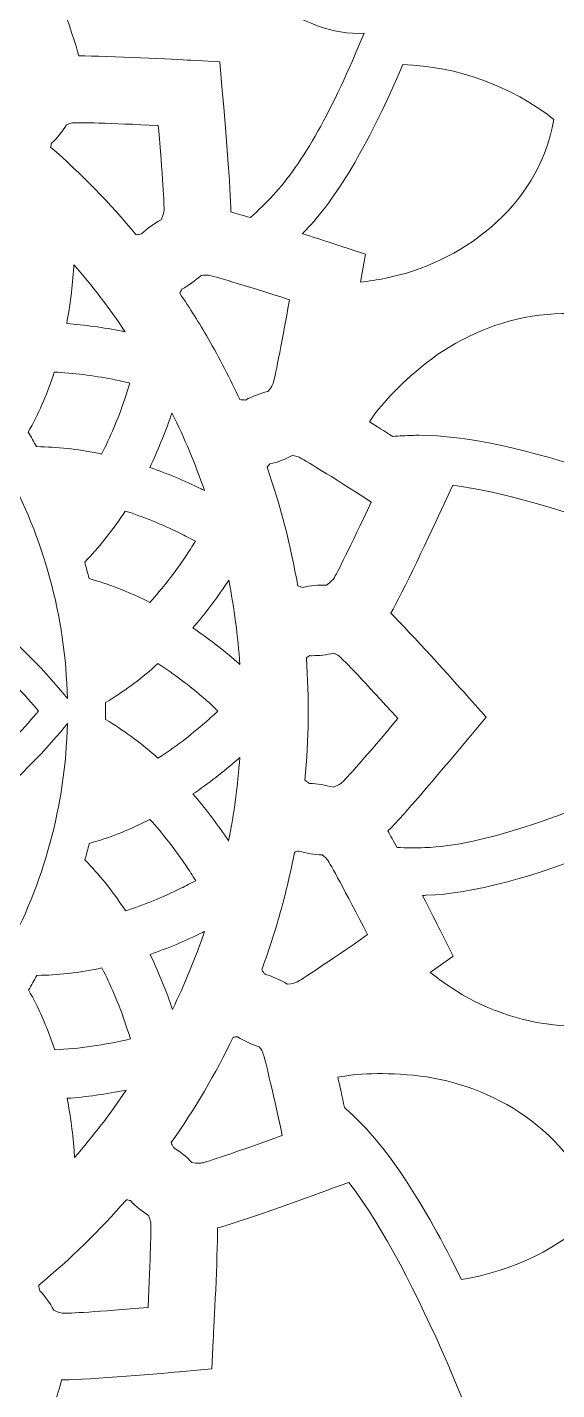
# Model space of a CAD drawing. Header units: millimetres. Extents: x -1844 to 2932, y -490 to 399.
# Drawn here: x 389.3 to 438.6, y -236.3 to -109.4 of the extents above; entities that cross this region are included whole.
import ezdxf

# ---------------------------------------------------------------- set-up
doc = ezdxf.new("R2010")
doc.units = ezdxf.units.MM
doc.header["$MEASUREMENT"] = 0
doc.layers.add('Layer 4', color=7, linetype='Continuous')

msp = doc.modelspace()

# ---------------------------------------------------------------- linework, layer by layer
at = {"layer": 'Layer 4', "lineweight": 0}
for points, knots in [([(535.907555679282, 398.6359604580667), (290.4170707824305, 398.6359604580667), (91.40759885410122, 199.6264885297375), (91.40759885410122, -45.86399636711505), (91.40759885410122, -291.3546104550476), (290.4170707824305, -490.3640393196833), (535.907555679282, -490.3640393196833), (781.398126703522, -490.3640393196833), (980.4075125044642, -291.3546104550476), (980.4075125044642, -45.86399636711505), (980.4075125044642, 199.6264885297375), (781.398126703522, 398.6359604580667), (535.907555679282, 398.6359604580667)], [0, 0, 0, 0, 1, 1, 1, 2, 2, 2, 3, 3, 3, 4, 4, 4, 4]), ([(412.2077849311271, -125.0508080063895), (411.5459820884106, -125.7548132688003), (410.8490392717446, -126.4376311939769), (410.0866396408588, -127.1281144566081), (409.3440493090132, -126.9078006003263), (408.7375402488349, -126.7352874439024), (408.2583274668367, -126.6077327835611), (408.2886443071069, -124.6430809557102), (407.7277827621082, -118.1282331383285), (407.4743959891681, -115.301532292681), (407.4743959891681, -115.301532292681), (407.2334115599749, -112.6180612918328), (407.2334115599749, -112.6180612918328), (407.2334115599749, -112.6180612918328), (404.5441700241889, -112.4733672814523), (404.5441700241889, -112.4733672814523), (403.1936925939709, -112.4005035119393), (396.8826221745417, -112.0621951352877), (394.1024301179451, -112.0739084599376), (393.6230450811726, -110.1650671789478), (391.3956185951843, -104.0187584511007), (390.4197952989873, -101.3555273862283), (390.4197952989873, -101.3555273862283), (389.7974387995769, -99.65709531200011), (389.7974387995769, -99.65709531200011), (395.4859804648215, -95.09010448197867), (405.1990826759348, -90.65910879623746), (414.0152542774634, -87.20936243208253), (414.1036209766601, -87.35276453165606), (414.1930212045023, -87.49659726816523), (414.2758757509226, -87.63750167351196), (414.7139196418721, -92.89712895084288), (410.962210658435, -95.94328237890079), (405.2478307770511, -99.93339196991715), (404.5179872985009, -100.4429215921856), (404.1142221076297, -101.3021284062069), (404.1876026414655, -102.1892404936587), (404.2609831753013, -103.0763525811106), (404.8003128735172, -103.8573557276167), (405.6037091406774, -104.240105836028), (406.7705629815316, -104.7961442473473), (407.8898745046893, -105.3521826586666), (408.972495760929, -105.8899620639141), (411.4312604087518, -107.1115929229837), (413.7539437849072, -108.2653554009939), (416.2018563819515, -109.2062109780156), (417.7425030829552, -109.7982506371558), (419.2431866763301, -110.0413021236402), (420.6816862961961, -109.9513851314751), (417.7726476684512, -117.0821298942324), (414.9326832051855, -122.1521046651003), (412.2077849311271, -125.0508080063895)], [0, 0, 0, 0, 1, 1, 1, 2, 2, 2, 3, 3, 3, 4, 4, 4, 5, 5, 5, 6, 6, 6, 7, 7, 7, 8, 8, 8, 9, 9, 9, 10, 10, 10, 11, 11, 11, 12, 12, 12, 13, 13, 13, 14, 14, 14, 15, 15, 15, 16, 16, 16, 17, 17, 17, 17]), ([(422.7223886068839, -132.7678218933492), (421.9158917537869, -132.9272436869291), (421.1202469514685, -133.0554012389804), (420.3461339959328, -133.150916511309), (420.3461339959328, -133.150916511309), (420.8007143452115, -130.5339358533261), (420.8007143452115, -130.5339358533261), (420.8007143452115, -130.5339358533261), (418.2411806544451, -129.6974666695074), (418.2411806544451, -129.6974666695074), (417.8031367634956, -129.5544952068695), (416.4958952816176, -129.1285952775055), (414.9314774217656, -128.6300899607899), (415.1068327819648, -128.4506004860083), (415.2778817728075, -128.2721445398724), (415.4444521395193, -128.0952388867048), (418.3407439139689, -125.0139454846974), (421.3131722986424, -119.8967729056815), (424.2831891164763, -112.8804914404217), (429.3857200396799, -113.0397409792274), (434.3492413600536, -114.8390282237862), (438.3725961225026, -117.9892235354987), (436.8665726311256, -126.3539153736853), (429.4858000635264, -131.4311248450722), (422.7223886068839, -132.7678218933492)], [0, 0, 0, 0, 1, 1, 1, 2, 2, 2, 3, 3, 3, 4, 4, 4, 5, 5, 5, 6, 6, 6, 7, 7, 7, 8, 8, 8, 8]), ([(402.0437197209945, -126.4565792191457), (402.0378630586696, -126.5360747974679), (401.9989334796863, -126.9032358488084), (401.764494731915, -127.3332698927547), (401.1076872776521, -127.6907846767365), (400.5018672365709, -128.1283118033632), (399.9577144046758, -128.6378414256317), (399.8726205461901, -128.6590287628659), (399.7868376686073, -128.6770293867764), (399.6984709694107, -128.69253231646), (399.611999072731, -128.7075184818208), (399.5269052142452, -128.7208682268262), (399.4431893939537, -128.7321509145404), (397.0152583507239, -125.7948625038164), (394.3403139612016, -123.0534277714288), (391.4815737275413, -120.5727006398875), (391.504311357744, -120.445662743869), (391.5327333954972, -120.3232757267554), (391.5670120955755, -120.2039892955787), (392.1011741505635, -119.6943735459231), (392.5676400792663, -119.1222293132102), (392.9584861620679, -118.4981502660572), (393.2806025899388, -118.3463076825448), (393.5343338724275, -118.3089283965299), (393.6132265590397, -118.3006601673653), (394.0399016348878, -118.2559600534442), (396.9298199826897, -118.3295989694414), (401.5128305067175, -118.5493099340132), (401.901609532228, -123.1794321388018), (402.0745533255875, -126.0172434173892), (402.0437197209945, -126.4565792191457)], [0, 0, 0, 0, 1, 1, 1, 2, 2, 2, 3, 3, 3, 4, 4, 4, 5, 5, 5, 6, 6, 6, 7, 7, 7, 8, 8, 8, 9, 9, 9, 10, 10, 10, 10]), ([(398.4248191685138, -137.7603681431861), (398.3259449280872, -137.7404727167588), (398.2282764710803, -137.7210079272671), (398.1314692879448, -137.7022321568725), (396.3877342080856, -137.3632347611239), (394.6576072553931, -137.1307769432567), (392.9750226203971, -137.0090789452402), (393.2973113030422, -135.316503533337), (393.5210702548092, -133.5480498933711), (393.6411318324702, -131.738082852808), (393.6459549661495, -131.6678029049089), (393.6502613355061, -131.5970923200742), (393.6549122144112, -131.5258649709166), (395.3638518298694, -133.4947370407369), (396.9597923134114, -135.5806562296685), (398.4248191685138, -137.7603681431861)], [0, 0, 0, 0, 1, 1, 1, 2, 2, 2, 3, 3, 3, 4, 4, 4, 5, 5, 5, 5]), ([(409.0960024340752, -144.0803096834898), (408.1957989837794, -142.1317636770325), (407.2053340317701, -140.2178408802019), (406.1476897177984, -138.3852223368233), (405.3365419857963, -136.9799678883899), (404.4511524460871, -135.5656700643077), (403.5116749072595, -134.1743682525895), (403.57110280438, -134.0442297706342), (403.63535383518, -133.9217566261336), (403.7061505474018, -133.8047956344094), (404.3538284986288, -133.4506398185257), (404.952413839191, -133.019055481611), (405.4908822635355, -132.5177940885072), (405.8414207291597, -132.4541459494172), (406.097563578488, -132.4839460253646), (406.1759395007774, -132.4963483691115), (406.6108828057903, -132.5652502788165), (409.3299244175237, -133.3686465459767), (413.7410246768376, -134.7814802044777), (412.9255705754789, -139.3128142962268), (412.3473112982797, -142.1522619951697), (412.2077849311271, -142.5556826764925), (412.1824634793105, -142.6290632103283), (412.0501718126769, -142.9752091792088), (411.7101408882828, -143.3317765619321), (410.9840870147664, -143.5071319221314), (410.2861106694548, -143.7727487840441), (409.6293032151919, -144.1236317592168), (409.5399029873496, -144.1220814662485), (409.4520530524758, -144.1173444599562), (409.3642031176019, -144.1094207403402), (409.2727358324685, -144.1013247659498), (409.1833356046263, -144.0916784985911), (409.0960024340752, -144.0803096834898)], [0, 0, 0, 0, 1, 1, 1, 2, 2, 2, 3, 3, 3, 4, 4, 4, 5, 5, 5, 6, 6, 6, 7, 7, 7, 8, 8, 8, 9, 9, 9, 10, 10, 10, 11, 11, 11, 11]), ([(447.6049352586493, -138.1667171556713), (447.3766976827516, -142.8484296653516), (445.8124520776739, -147.2928612234853), (443.0575814728938, -151.0901315947148), (435.9009123666101, -148.6460086027043), (430.1069507795169, -147.4092193234996), (425.8136727857986, -147.4092193234996), (425.592842165194, -147.4092193234996), (425.3759734043976, -147.4125782915977), (425.1632387581834, -147.4190378456325), (424.5935922196973, -147.4366939599944), (423.9981074650719, -147.4690778575558), (423.351118532942, -147.5182565956077), (422.5558182401721, -147.0104495210819), (421.8280418189131, -146.5492373629941), (421.1762297531038, -146.1406490384435), (422.1374113934884, -144.7323801314605), (423.7826167424695, -142.7994231820739), (426.5385208758951, -140.6272043512367), (431.8338048914984, -136.4522653874367), (440.3383676063862, -134.1281178457001), (447.6049352586493, -138.1667171556713)], [0, 0, 0, 0, 1, 1, 1, 2, 2, 2, 3, 3, 3, 4, 4, 4, 5, 5, 5, 6, 6, 6, 7, 7, 7, 7]), ([(391.8222936710325, -141.5233598143374), (393.5801536423812, -141.6081952906617), (395.4057097400151, -141.8330738984613), (397.258826601531, -142.1936031409927), (397.7843759178059, -142.2957502221304), (398.3224998326019, -142.4110747934991), (398.8669971740457, -142.538284944292), (398.7038719028191, -143.0793371902505), (398.5336841858477, -143.6081593472363), (398.3590178447456, -144.1186363707632), (397.7473411413395, -145.9004397557344), (397.0330005924729, -147.5905174734109), (396.2321881469265, -149.1521792568746), (394.3191266239673, -148.7499643589717), (392.4195009734006, -148.5225880569452), (390.5758581244691, -148.4756486309587), (390.5758581244691, -148.4756486309587), (390.1767438125029, -148.4653133445029), (390.1767438125029, -148.4653133445029), (389.9278356636937, -148.0219295555513), (389.6665251711374, -147.5726029768876), (389.3943626278027, -147.1209509587713), (389.3943626278027, -147.1209509587713), (389.5874602297509, -146.7651587225321), (389.5874602297509, -146.7651587225321), (390.4657873237154, -145.1442412967221), (391.2159568656285, -143.3837113763723), (391.8222936710325, -141.5233598143374)], [0, 0, 0, 0, 1, 1, 1, 2, 2, 2, 3, 3, 3, 4, 4, 4, 5, 5, 5, 6, 6, 6, 7, 7, 7, 8, 8, 8, 9, 9, 9, 9]), ([(400.7185637425932, -150.4045575931501), (401.4497852593374, -148.8903519999956), (402.1095210447628, -147.280200497577), (402.6850242455738, -145.6037309070673), (402.718613926555, -145.505115048802), (402.7525481170847, -145.4051211523426), (402.7863100528401, -145.3040937272377), (403.9450679193039, -147.6631228607625), (404.957064718096, -150.088211700217), (405.8107593793409, -152.5527468829776), (405.7125741580114, -152.5040849092484), (405.6154224653273, -152.4561119546163), (405.5191320465146, -152.4091725286298), (403.9225025438755, -151.6301503120277), (402.311748149747, -150.9578399280812), (400.7185637425932, -150.4045575931501)], [0, 0, 0, 0, 1, 1, 1, 2, 2, 2, 3, 3, 3, 4, 4, 4, 5, 5, 5, 5]), ([(417.8603253485508, -160.7398440488996), (417.8164003811139, -160.8041812070866), (417.5995316203174, -161.1040767690776), (417.1799189902139, -161.3601334910188), (416.4337113081089, -161.3404103193658), (415.6902597023919, -161.4169775665254), (414.964550338424, -161.5863040096255), (414.8799732442612, -161.5619299590673), (414.7964296787438, -161.5345414499596), (414.7120248393553, -161.5036217179795), (414.6381275411966, -161.4766638458074), (414.5662973003292, -161.4489308271511), (414.4961896072043, -161.4206810441721), (413.8555741017221, -157.6856807738385), (412.8968040281771, -153.9749684266758), (411.6427892715461, -150.3757910458482), (411.7302946968715, -150.2707156335481), (411.8202116890365, -150.1735639408641), (411.9147795601066, -150.0826995474406), (412.633598733104, -149.908377715887), (413.3234791040253, -149.6469810959436), (413.9715015648007, -149.3037634582256), (414.3253128711359, -149.3334774067859), (414.5635412239409, -149.4282175326302), (414.6372662673253, -149.4611181945144), (415.0284568596754, -149.6351816439066), (417.4939394436944, -151.1438750842847), (421.3529631514971, -153.6267554005042), (419.393392839487, -157.7921342243327), (418.1001039943242, -160.3851714686931), (417.8601530937765, -160.7396717941253), (417.8601530937765, -160.7396717941253), (417.8603253485508, -160.7398440488996), (417.8603253485508, -160.7398440488996)], [0, 0, 0, 0, 1, 1, 1, 2, 2, 2, 3, 3, 3, 4, 4, 4, 5, 5, 5, 6, 6, 6, 7, 7, 7, 8, 8, 8, 9, 9, 9, 10, 10, 10, 11, 11, 11, 11]), ([(383.6291675880113, -163.006716878194), (385.9472000852617, -157.9940168197683), (386.9366315086255, -152.9466074243288), (387.30577348987, -150.5495099856919), (390.7984112928162, -156.9311187351816), (392.8568558452531, -164.205007215351), (393.0434077657793, -171.9351985925417), (391.5194697778791, -170.0419463686227), (388.1384530686549, -166.1771521258823), (383.6291675880113, -163.006716878194)], [0, 0, 0, 0, 1, 1, 1, 2, 2, 2, 3, 3, 3, 3]), ([(426.34352847143, -185.8172969777427), (425.4906950840564, -185.8438242129791), (424.6247703338389, -185.8402929901068), (423.7612571504609, -185.8078229651583), (423.4217429903896, -185.1831410262954), (423.137178103308, -184.673008512317), (422.9032561198595, -184.2699323405428), (424.3202238929427, -182.8968895348964), (428.5241016588189, -177.8971085845408), (430.3398392343198, -175.7213585308313), (430.3398392343198, -175.7213585308313), (432.0670378558498, -173.6538706027457), (432.0670378558498, -173.6538706027457), (432.0670378558498, -173.6538706027457), (430.2674922291296, -171.6485666481689), (430.2674922291296, -171.6485666481689), (428.9988358166863, -170.2355607348937), (425.0578188363348, -165.8651126023057), (423.1664614149326, -163.9797840980028), (424.1815587996614, -162.284883246647), (426.9479704743171, -156.3671566042462), (428.1384232192452, -153.7962540983785), (428.1384232192452, -153.7962540983785), (428.9406137029856, -152.0658687635247), (428.9406137029856, -152.0658687635247), (441.4025576017798, -153.6326120628292), (461.4666214531006, -163.4220231389408), (469.4042937058905, -167.4990352635726), (465.1940425133666, -170.0011219871224), (458.110926195693, -174.0533294242604), (450.4552350083708, -177.7564625613555), (439.7334088391763, -182.9429676870117), (431.6207257357357, -185.6550329803875), (426.34352847143, -185.8172969777427)], [0, 0, 0, 0, 1, 1, 1, 2, 2, 2, 3, 3, 3, 4, 4, 4, 5, 5, 5, 6, 6, 6, 7, 7, 7, 8, 8, 8, 9, 9, 9, 10, 10, 10, 11, 11, 11, 11]), ([(400.7216643285299, -162.9776919487307), (398.9772402295736, -162.0936804472156), (397.2009489973788, -161.381923719963), (395.4320647204773, -160.8588720979149), (395.4320647204773, -160.8588720979149), (395.0637840131041, -160.750007080581), (395.0637840131041, -160.750007080581), (394.9364877349241, -160.245300591992), (394.8000619537082, -159.7377518996275), (394.6551956885535, -159.2318396276186), (394.6551956885535, -159.2318396276186), (394.9202957861434, -158.9522701289906), (394.9202957861434, -158.9522701289906), (396.1892967081352, -157.6123863673898), (397.3702754404788, -156.1056738569158), (398.4367047479379, -154.4668419345824), (400.1125714467377, -155.0039323207328), (401.8175492023879, -155.6936404368799), (403.5144309836477, -156.5213246272111), (403.9938160204202, -156.7554188654339), (404.483880853197, -157.00622181676), (404.9784243101046, -157.2708051500273), (404.6809403149533, -157.7507930785097), (404.3798389695424, -158.2176896441482), (404.0782208598088, -158.6658965667792), (403.0271222272591, -160.2278167324043), (401.9000592392596, -161.6755319826934), (400.7216643285299, -162.9776919487307)], [0, 0, 0, 0, 1, 1, 1, 2, 2, 2, 3, 3, 3, 4, 4, 4, 5, 5, 5, 6, 6, 6, 7, 7, 7, 8, 8, 8, 9, 9, 9, 9]), ([(408.8377925274557, -168.5181806354967), (408.8377925274557, -168.5181806354967), (408.8377925274557, -168.5180083807224), (408.8377925274557, -168.5180083807224), (407.5004064600818, -167.3558054187733), (406.1227127755303, -166.2929934615738), (404.7312387090379, -165.3491234260024), (405.8297074045098, -164.0752993703313), (406.8835621134477, -162.6906293674223), (407.872649027263, -161.2206932512533), (407.9396561344511, -161.1208716095682), (408.0075245155105, -161.0193274201405), (408.0755651513442, -160.9161468103572), (408.5854392831612, -163.5029828828442), (408.9325326533001, -166.1273704961204), (409.1125388924044, -168.7591650646899), (409.0202103333997, -168.6774301743023), (408.9283985387178, -168.5970733221089), (408.8377925274557, -168.5181806354967)], [0, 0, 0, 0, 1, 1, 1, 2, 2, 2, 3, 3, 3, 4, 4, 4, 5, 5, 5, 6, 6, 6, 6]), ([(382.3389793287853, -180.6578358516454), (380.7122052406503, -177.7956505225002), (378.5951940649643, -175.1014135982606), (375.8494529632202, -173.1053252741068), (378.5929547528989, -171.1055334723064), (380.7065208330997, -168.4083682169043), (382.3298498257494, -165.5436851935319), (383.2130000533932, -166.1794775653348), (384.0959780262627, -166.8769371463236), (384.9758554131955, -167.6341691339815), (387.3367793492372, -169.6663448333433), (389.1978199303692, -171.7240142392959), (390.3474482937971, -173.0977460640393), (389.219351777152, -174.4502044241612), (387.3994800870688, -176.4675662129364), (385.0712845581369, -178.4877702054869), (384.1629851334508, -179.2757496703506), (383.2510683585052, -179.9993919770274), (382.3389793287853, -180.6578358516454)], [0, 0, 0, 0, 1, 1, 1, 2, 2, 2, 3, 3, 3, 4, 4, 4, 5, 5, 5, 6, 6, 6, 6]), ([(396.5887555296499, -172.3065798858516), (396.5887555296499, -172.3065798858516), (396.9191401866854, -172.1037498891575), (396.9191401866854, -172.1037498891575), (398.491826275702, -171.138089624642), (400.0223099450242, -169.9888918981498), (401.4757957302511, -168.6819949258203), (402.9527081647777, -169.6327551523621), (404.4173905103316, -170.7374250197075), (405.838320143223, -171.9722333690081), (406.245185920031, -172.325872420569), (406.6570470852926, -172.6982011151374), (407.069425014877, -173.0843101916468), (406.68684716124, -173.4437197781455), (406.3039247980545, -173.7915021673815), (405.924964294677, -174.1236093721595), (404.4787132099691, -175.3903709820859), (402.9868146100817, -176.5218264668291), (401.481652392576, -177.493687903218), (400.0252382761867, -176.1882550964698), (398.4935488234445, -175.0410382998816), (396.9205182248795, -174.07796185698), (396.9205182248795, -174.07796185698), (396.5899613130698, -173.8755624972216), (396.5899613130698, -173.8755624972216), (396.5939231728778, -173.6252763102181), (396.5961624849432, -173.3746456136662), (396.5961624849432, -173.1232397706301), (396.5961624849432, -172.8505604629726), (396.593406408555, -172.5783117922507), (396.5887555296499, -172.3065798858516)], [0, 0, 0, 0, 1, 1, 1, 2, 2, 2, 3, 3, 3, 4, 4, 4, 5, 5, 5, 6, 6, 6, 7, 7, 7, 8, 8, 8, 9, 9, 9, 10, 10, 10, 10]), ([(418.6154902789175, -179.766848031773), (418.6154902789175, -179.766848031773), (418.6149735145948, -179.767450923483), (418.6149735145948, -179.767450923483), (418.5564068913455, -179.8181799545033), (418.269947201747, -180.0514990462418), (417.7988303941391, -180.1899918847488), (417.0813892593358, -179.9782907671802), (416.3434498063953, -179.8590043360035), (415.5986201624843, -179.8345441580582), (415.5233448261316, -179.7892411524271), (415.4503088018442, -179.7412681977951), (415.3771005227827, -179.6900224024519), (415.305098027141, -179.6394656262059), (415.2353348435647, -179.5884782130242), (415.1683277363766, -179.5373185450682), (415.5273066859396, -175.7425458680655), (415.5738154749905, -171.911771943242), (415.3061315557866, -168.135861164021), (415.4106902037639, -168.0629112671209), (415.5162823803868, -167.9970238159655), (415.6237693595266, -167.9373375366835), (415.6987001863308, -167.9394907213618), (415.7715639558438, -167.9405242500074), (415.8439109610341, -167.9405242500074), (416.5058860585248, -167.9405242500074), (417.1695837037582, -167.8646460219448), (417.8200177313734, -167.7146982409492), (418.1533307195713, -167.8349320733845), (418.3584861557179, -167.9873775486068), (418.4203256196781, -168.0375898153043), (418.7624236013635, -168.315006129254), (420.7156204867259, -170.3708668600769), (423.8298145506175, -173.8008900525788), (420.8313756950303, -177.3504580584188), (418.9479419932442, -179.4790103039804), (418.6154902789175, -179.766848031773)], [0, 0, 0, 0, 1, 1, 1, 2, 2, 2, 3, 3, 3, 4, 4, 4, 5, 5, 5, 6, 6, 6, 7, 7, 7, 8, 8, 8, 9, 9, 9, 10, 10, 10, 11, 11, 11, 12, 12, 12, 12]), ([(387.3255827889101, -195.5896548312024), (386.9464500307584, -193.1698197623629), (385.947372340036, -188.1625457293266), (383.6419144413068, -183.1935122561765), (388.1453432596253, -180.0185122569705), (391.5206755612989, -176.1512203200033), (393.043235511005, -174.2554704018575), (392.8546165331877, -181.9652495882978), (390.8040957003669, -189.2210513171696), (387.3255827889101, -195.5896548312024)], [0, 0, 0, 0, 1, 1, 1, 2, 2, 2, 3, 3, 3, 3]), ([(404.7407127216223, -180.8221669062919), (406.1652597047732, -179.8533199284528), (407.5736147391433, -178.7609662774672), (408.938389315625, -177.565862653634), (408.9919605504207, -177.5188371002604), (409.0458762947648, -177.4713809099511), (409.0999642938833, -177.4233218279318), (408.916685214068, -180.0260914670381), (408.5701086082518, -182.632133946855), (408.0645408457914, -185.2112185545002), (408.0054574582194, -185.1219044540451), (407.9463740706473, -185.0337100096227), (407.8879797021723, -184.9469797307815), (406.8973424953888, -183.4788522897423), (405.8414207291597, -182.0952158154788), (404.7407127216223, -180.8221669062919)], [0, 0, 0, 0, 1, 1, 1, 2, 2, 2, 3, 3, 3, 4, 4, 4, 5, 5, 5, 5]), ([(398.459097868592, -191.7122859899409), (397.3900847395191, -190.0750043605759), (396.2073834594328, -188.5708756717158), (394.9368322444726, -187.2334034769547), (394.9368322444726, -187.2334034769547), (394.6724211659797, -186.9550397617465), (394.6724211659797, -186.9550397617465), (394.8167706668117, -186.4470604324464), (394.9530241932533, -185.9385643388235), (395.0798037071105, -185.4341162323958), (395.0798037071105, -185.4341162323958), (395.448945688355, -185.3243038138035), (395.448945688355, -185.3243038138035), (397.2154183984169, -184.7996157713999), (398.9903315924176, -184.0856197320819), (400.7342389270511, -183.1989382815657), (401.9141841307491, -184.4994618272475), (403.0433141760398, -185.9456267845683), (404.0963076111064, -187.5062550393865), (404.3980979756142, -187.9538590703075), (404.6998883401221, -188.4202388716232), (404.9980613543705, -188.9000545453314), (404.5352127759272, -189.1482736750437), (404.0754647834206, -189.3849517348803), (403.6238127653044, -189.6070742662918), (401.898336691517, -190.4566348129544), (400.163903369468, -191.1633961517534), (398.459097868592, -191.7122859899409)], [0, 0, 0, 0, 1, 1, 1, 2, 2, 2, 3, 3, 3, 4, 4, 4, 5, 5, 5, 6, 6, 6, 7, 7, 7, 8, 8, 8, 9, 9, 9, 9]), ([(411.4912050701952, -197.6254478808237), (411.430054625332, -197.5620581238951), (411.3713157473085, -197.4966874370625), (411.3139549074791, -197.4282161642931), (411.2552160294555, -197.357936216394), (411.1985442087232, -197.2876562684949), (411.1449729739276, -197.2178930849186), (411.8863575223533, -195.2026844808217), (412.5386863524853, -193.1487185525158), (413.0859397703173, -191.105346292827), (413.5055524004208, -189.538947503071), (413.8793452605703, -187.9124317970974), (414.1983611025045, -186.2631784609212), (414.3335811003005, -186.2126216846752), (414.4674230599025, -186.1712805388522), (414.6017817838272, -186.1382076221938), (415.3185338995335, -186.3498226123752), (416.0480328685351, -186.4699703174233), (416.7768428184397, -186.4969281895954), (417.0645082914581, -186.6982940207083), (417.221949155134, -186.8973344123686), (417.2688024537334, -186.9615854431685), (417.5206389337051, -187.3088510680817), (418.9021222232903, -189.8488338419692), (421.0020801763244, -193.9284297882149), (417.2231549385538, -196.5555734778793), (414.8071094747481, -198.1545284199709), (414.4222923090457, -198.3415109774328), (414.4222923090457, -198.3415109774328), (414.4214310351744, -198.3421138691428), (414.4214310351744, -198.3421138691428), (414.3516678515981, -198.3760480596725), (414.0147375131406, -198.5274600062492), (413.5248449351381, -198.5388288213505), (412.8869855060441, -198.1485856302589), (412.2046843451904, -197.842230514233), (411.4912050701952, -197.6254478808237)], [0, 0, 0, 0, 1, 1, 1, 2, 2, 2, 3, 3, 3, 4, 4, 4, 5, 5, 5, 6, 6, 6, 7, 7, 7, 8, 8, 8, 9, 9, 9, 10, 10, 10, 11, 11, 11, 12, 12, 12, 12]), ([(427.7778939767138, -193.5171715146633), (427.4990134971828, -192.9672481478302), (426.8656326922196, -191.7225351490095), (426.1139128573381, -190.2686187268469), (426.2381085495813, -190.2662071600072), (426.3600649297592, -190.2631065740705), (426.4799542526459, -190.259489223811), (430.7038135723365, -190.12952299663), (436.4224998230769, -188.6134226009586), (443.4837397844192, -185.7524430552329), (447.0781801589546, -189.5784799737642), (449.3319616254051, -194.5064306832527), (449.879215043237, -199.74004748967), (442.960602034984, -204.2484716964422), (434.3447627359228, -202.5760500931277), (428.781450291567, -198.8465619755705), (428.1010439332302, -198.3905174607105), (427.4497486317437, -197.9198312900383), (426.8356603614979, -197.4403601258786), (426.8356603614979, -197.4403601258786), (428.9969410141694, -195.9190920869794), (428.9969410141694, -195.9190920869794), (428.9969410141694, -195.9190920869794), (427.7778939767138, -193.5171715146633), (427.7778939767138, -193.5171715146633)], [0, 0, 0, 0, 1, 1, 1, 2, 2, 2, 3, 3, 3, 4, 4, 4, 5, 5, 5, 6, 6, 6, 7, 7, 7, 8, 8, 8, 8]), ([(400.7464690160237, -195.7712113632751), (402.3730708493844, -195.2044070285644), (404.0158646315258, -194.5139237659332), (405.6429832292093, -193.7128529382254), (405.7003440690387, -193.6846892826335), (405.7578771636424, -193.6560949901059), (405.8155825130203, -193.627242315417), (404.9674000045518, -196.1153764022515), (403.9678055495066, -198.5470970505151), (402.8290292368572, -200.8933793307446), (402.7926834794878, -200.7844281860235), (402.7559932125699, -200.6765966973352), (402.719302945652, -200.5704016290024), (402.1422494518727, -198.8951378219125), (401.4804466091562, -197.2854169564295), (400.7464690160237, -195.7712113632751)], [0, 0, 0, 0, 1, 1, 1, 2, 2, 2, 3, 3, 3, 4, 4, 4, 5, 5, 5, 5]), ([(391.8608787404673, -204.6622276642208), (391.2523026229979, -202.8041154142512), (390.4997215142451, -201.0454802964183), (389.618982853441, -199.4253380170925), (389.618982853441, -199.4253380170925), (389.4269187801383, -199.0717850929187), (389.4269187801383, -199.0717850929187), (389.6971865209562, -198.6215111129965), (389.9581525039638, -198.1712371330744), (390.2077496718702, -197.724752758186), (390.2077496718702, -197.724752758186), (390.6072084933849, -197.7139007074075), (390.6072084933849, -197.7139007074075), (392.448612030251, -197.6644635871941), (394.3475486617206, -197.4345034635537), (396.2616437133254, -197.0295324892626), (397.0653844900343, -198.5911942727263), (397.7819643509662, -200.2806690986929), (398.395363602115, -202.0612667002442), (398.5710634718627, -202.5712269594484), (398.7419402079311, -203.0997907342728), (398.905926753029, -203.640670725457), (396.4773066907021, -204.2073028053935), (394.1143156973692, -204.5500036787887), (391.8608787404673, -204.6622276642208)], [0, 0, 0, 0, 1, 1, 1, 2, 2, 2, 3, 3, 3, 4, 4, 4, 5, 5, 5, 6, 6, 6, 7, 7, 7, 8, 8, 8, 8]), ([(408.4958668005447, -203.4709136454213), (408.6310867983407, -203.4589419386101), (408.7621726815545, -203.4548078240278), (408.8910192527028, -203.4565303717704), (409.5240555481175, -203.8428978304412), (410.1986052441294, -204.1468413796274), (410.9019214874432, -204.3630211213268), (411.1303313181152, -204.6333749895318), (411.2312726158331, -204.8674692277545), (411.2598669083606, -204.9420555450102), (411.4135181670028, -205.3425478951704), (412.0904794298544, -208.1537458111343), (413.0642356687602, -212.6385711138325), (408.734267408124, -214.1976490756824), (405.9868037586372, -215.1165421689856), (405.5668466189853, -215.197501912889), (405.491226773084, -215.2124019508627), (405.1253576325505, -215.2707101919506), (404.6475228887463, -215.1549549836462), (404.1324811137015, -214.6128692090421), (403.5530160530825, -214.1405466180144), (402.9199797576678, -213.7466860766632), (402.8777773379735, -213.6702049568906), (402.8379864851188, -213.5922596715369), (402.8006071991039, -213.5113860550206), (402.7673620276713, -213.4399003237017), (402.7360116587555, -213.3690174840926), (402.7063838375823, -213.2990820457421), (404.8936749611674, -210.2049556630521), (406.8389481269137, -206.902745513053), (408.4958668005447, -203.4709136454213)], [0, 0, 0, 0, 1, 1, 1, 2, 2, 2, 3, 3, 3, 4, 4, 4, 5, 5, 5, 6, 6, 6, 7, 7, 7, 8, 8, 8, 9, 9, 9, 10, 10, 10, 10]), ([(429.7496943776965, -226.0474856341348), (426.2467212882945, -218.9106258268913), (422.8646710504247, -213.7816537958385), (419.6929438919294, -210.798114978225), (419.4399016285378, -210.5600588801942), (419.1665333017833, -210.311236858772), (418.8628481347585, -210.0424332835354), (418.6342660493121, -209.0011531731186), (418.4217036578722, -208.0528045134165), (418.228606055924, -207.2095312660145), (419.9036114808525, -206.8927547361457), (422.4355844077368, -206.6885467012576), (425.9237435865523, -207.1028194333589), (432.445137085356, -207.8763294971846), (439.9940303126354, -212.1062177339743), (442.4319521327725, -219.8277963724519), (438.9052078845222, -223.14835165591), (434.5425112167761, -225.2873253153145), (429.7496943776965, -226.0474856341348)], [0, 0, 0, 0, 1, 1, 1, 2, 2, 2, 3, 3, 3, 4, 4, 4, 5, 5, 5, 6, 6, 6, 6]), ([(398.5211095873266, -208.4040319981377), (397.0531544010616, -210.5941653254982), (395.4427445164816, -212.6956735715006), (393.7090002135296, -214.684354940361), (393.7017655130106, -214.5623124327961), (393.6938417933945, -214.4418202181994), (393.6855735642299, -214.3230505513455), (393.5612056172124, -212.5557165674123), (393.3384801940909, -210.8286040732694), (393.0206701355767, -209.1744414760267), (394.8036793039677, -209.0423220641674), (396.6442215669625, -208.7845427944836), (398.5211095873266, -208.4040319981377)], [0, 0, 0, 0, 1, 1, 1, 2, 2, 2, 3, 3, 3, 4, 4, 4, 4]), ([(434.4121143526594, -255.6758235716062), (429.6394513221685, -254.415090878779), (422.947525596845, -252.5139149352439), (416.1338157461178, -250.1409331650038), (404.8860957510999, -246.2238595982748), (397.2324716210688, -242.4030764503584), (393.3858502570131, -238.7847787895877), (392.9197288378588, -238.3463042617025), (392.4458559538627, -237.8727758872549), (391.945972598953, -237.3461930423345), (392.1823061492411, -236.5520985329844), (392.365929738605, -235.9083824415654), (392.4997716982069, -235.4045372268477), (392.5636782194583, -235.4059152650418), (392.6325801291633, -235.4065181567517), (392.7057884082249, -235.4065181567517), (394.9263247032426, -235.4065181567517), (402.3384476397576, -234.7506581037472), (403.8015796923432, -234.6191415835978), (403.8015796923432, -234.6191415835978), (406.4847923110301, -234.378415536566), (406.4847923110301, -234.378415536566), (406.4847923110301, -234.378415536566), (406.6286250475393, -231.6883988542958), (406.6286250475393, -231.6883988542958), (406.7018333266008, -230.338696570562), (407.0342850409274, -224.0424400617194), (407.028772888151, -221.2421803239212), (408.9339106914942, -220.7627952871487), (415.0792720180829, -218.5348520368377), (417.7428475925038, -217.5585119763178), (417.7428475925038, -217.5585119763178), (419.2654075422099, -217.000148125546), (419.2654075422099, -217.000148125546), (425.7526945957097, -225.5175438211163), (431.9061518966886, -241.8444542174252), (435.2647754852587, -251.7071596999855), (434.8422345239928, -252.9812421378181), (434.5557748343943, -254.3102738486403), (434.4121143526594, -255.6758235716062)], [0, 0, 0, 0, 1, 1, 1, 2, 2, 2, 3, 3, 3, 4, 4, 4, 5, 5, 5, 6, 6, 6, 7, 7, 7, 8, 8, 8, 9, 9, 9, 10, 10, 10, 11, 11, 11, 12, 12, 12, 13, 13, 13, 13]), ([(390.4706104573947, -227.1000484322658), (390.4494231201605, -227.0147823190059), (390.4315086236372, -226.928913314036), (390.4158334391793, -226.8411495065493), (390.4008472738184, -226.7545053550952), (390.3875836562002, -226.669066987061), (390.3763870958732, -226.5851789119952), (393.3121252136288, -224.1563865948941), (396.0525264173708, -221.4804086767263), (398.5324784024279, -218.6208071691946), (398.6613249735763, -218.6435447993973), (398.7850039014967, -218.6723974740862), (398.9055822434805, -218.7072790658744), (399.415800884846, -219.2428191590565), (399.9866532067518, -219.7096295973078), (400.6071149036454, -220.0990115145282), (400.7586991049963, -220.4209556876248), (400.7957338814628, -220.6743424605649), (400.8040021106274, -220.754440930597), (400.8501663901297, -221.1917958024495), (400.7779916397137, -224.0268510046487), (400.5554384713666, -228.6555951712432), (395.9159283813806, -229.0454077253993), (393.083198618634, -229.2194711747915), (392.6511836447837, -229.1861398759717), (392.574013505914, -229.1806277231953), (392.2064218176379, -229.1429039276318), (391.7745790985618, -228.9071732690536), (391.4173226967414, -228.2503658147907), (390.9799678248889, -227.644201264161), (390.4706104573947, -227.1000484322658)], [0, 0, 0, 0, 1, 1, 1, 2, 2, 2, 3, 3, 3, 4, 4, 4, 5, 5, 5, 6, 6, 6, 7, 7, 7, 8, 8, 8, 9, 9, 9, 10, 10, 10, 10])]:
    msp.add_open_spline(points, degree=3, knots=knots, dxfattribs=at)

doc.saveas('drawing.dxf')
